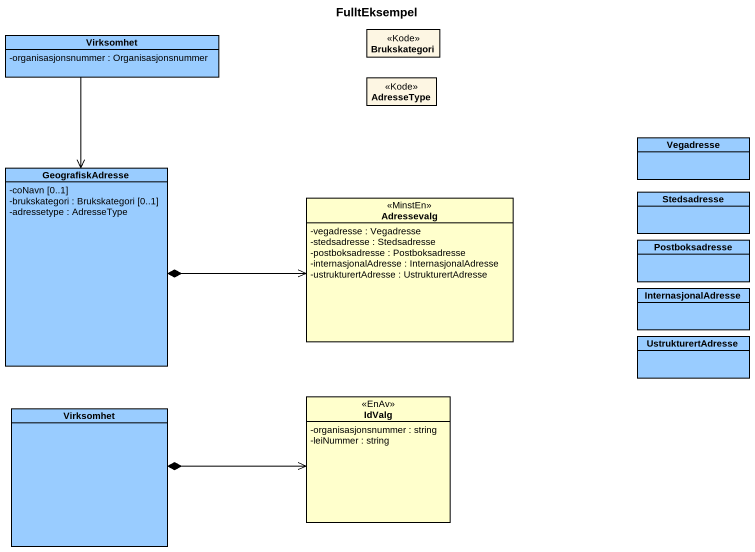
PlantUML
@startuml
title FulltEksempel
hide circle
hide empty members
skinparam classAttributeIconSize 0
class Virksomhet #99CCFF {
  -organisasjonsnummer : Organisasjonsnummer
}
class Brukskategori <<Kode>>
class AdresseType <<Kode>>
class Vegadresse #99CCFF
class GeografiskAdresse #99CCFF {
  -coNavn [0..1]
  -brukskategori : Brukskategori [0..1]
  -adressetype : AdresseType
}
class Adressevalg <<MinstEn>> #FFFFCC {
  -vegadresse : Vegadresse
  -stedsadresse : Stedsadresse
  -postboksadresse : Postboksadresse
  -internasjonalAdresse : InternasjonalAdresse
  -ustrukturertAdresse : UstrukturertAdresse
}
class Stedsadresse #99CCFF
class Postboksadresse #99CCFF
class InternasjonalAdresse #99CCFF
class UstrukturertAdresse #99CCFF
class "Virksomhet" as Virksomhet_2 #99CCFF
class IdValg <<EnAv>> #FFFFCC {
  -organisasjonsnummer : string
  -leiNummer : string
}
Virksomhet --> GeografiskAdresse
GeografiskAdresse *-right-> Adressevalg
Virksomhet_2 *-right-> IdValg
@enduml
